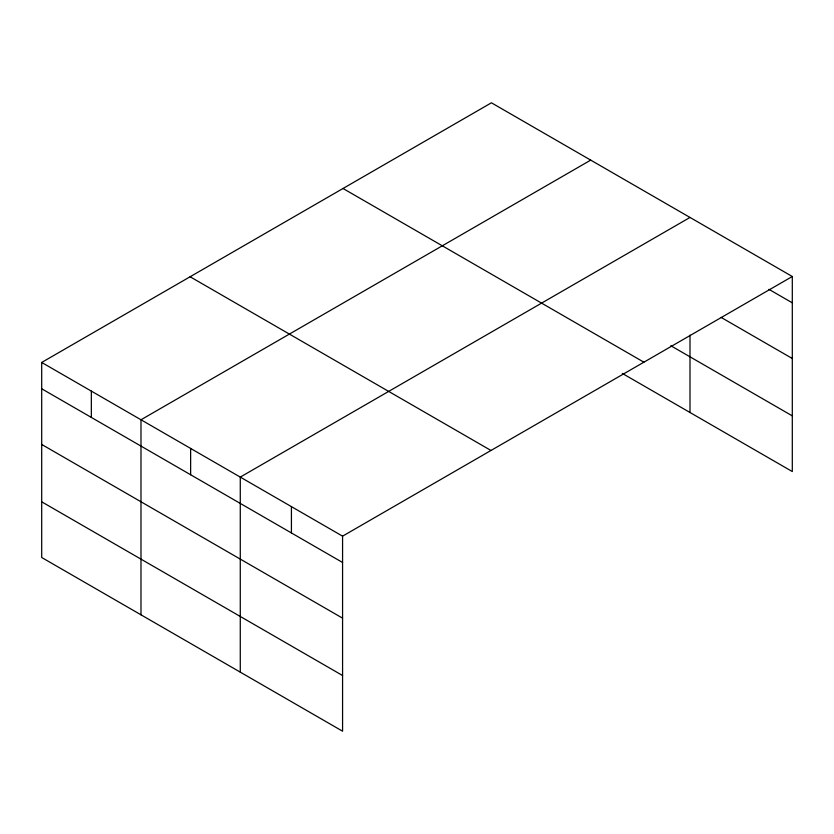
<?xml version="1.0" encoding="UTF-8"?>
<svg xmlns="http://www.w3.org/2000/svg" width="834" height="834" viewBox="0 0 834 834"><rect width="100%" height="100%" fill="white"/><g stroke="black" fill="none" stroke-linecap="round" stroke-linejoin="round"><path stroke-width="1.25" d="M792.3 276.502L491.424 102.801L41.7 362.446L41.7 557.498L342.576 731.199L342.576 536.158L792.3 276.502L792.3 471.554L622.31 373.413M590.712 160.118L140.988 419.773L140.988 614.814M689.999 217.445L240.275 477.09L240.275 672.141M768.948 289.346L792.3 302.836M721.139 317.42L792.3 358.505M670.828 345.745L792.3 415.874M343.014 188.484L643.89 362.185M190.11 276.763L490.986 450.475M41.7 362.446L342.576 536.158M41.7 388.769L342.576 562.481M41.7 444.449L342.576 618.161M41.7 501.818L342.576 675.519M689.999 335.143L689.999 412.496M291.42 506.624L291.42 532.947M190.632 448.431L190.632 474.754M91.344 391.104L91.344 417.438"/></g></svg>
